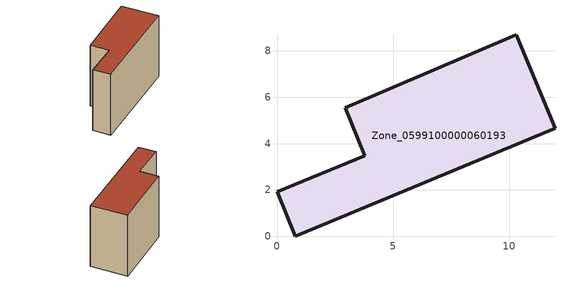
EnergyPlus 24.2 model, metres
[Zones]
Zone_0599100000060193
 floor ground (C_G): 0,1.92 3.78,3.47 2.93,5.53 10.31,8.69 11.97,4.65 0.79,0 z0
 wall outside (C_F): 3.78,3.47 0,1.92 0.79,0 11.97,4.65 10.31,8.69 2.93,5.53 3.78,3.47 z0:7.68
 roof outside (C_R): 10.31,8.69 2.93,5.53 3.78,3.47 0,1.92 0.79,0 11.97,4.65 z7.68
[BUILDING]
Pand.0599100000060193: North Axis=0; Terrain=City; Loads Convergence Tolerance Value=0.04; Temperature Convergence Tolerance Value=0.4; Solar Distribution=FullExterior; Maximum Number of Warmup Days=25; Minimum Number of Warmup Days=1
[Site:Location]
Rotterdam.The.Hague.AP_ZH_NLD Design_Conditions: Latitude=51.96; Longitude=4.45; Time Zone=1; Elevation=-4.5
[SITE:GROUNDTEMPERATURE:BUILDINGSURFACE]
18, 18, 18, 18, 18, 18, 18, 18, 18, 18, 18, 18
[MATERIAL] Thermal Absorptance=0.9; Solar Absorptance=0.7; Visible Absorptance=0.7
Name | Roughness | Thickness | Conductivity | Density | Specific Heat
G.TI.1946 | MediumSmooth | 0.15 | 1 | 540 | 1210
F.TI.1946 | Rough | 0.3 | 0.857143 | 1920 | 840
R.TI.1946 | MediumRough | 0.2 | 0.1 | 1500 | 1000
[CONSTRUCTION]
C_G: G.TI.1946
C_F: F.TI.1946
C_R: R.TI.1946
[ZONE]
Zone_0599100000060193: Type=1; Multiplier=1; Ceiling Height=Autocalculate; Volume=Autocalculate; Floor Area=autocalculate; Part of Total Floor Area=Yes
[ZONEINFILTRATION:DESIGNFLOWRATE]
Infil_Zone_0599100000060193: Zone or ZoneList or Space or SpaceList=Zone_0599100000060193; Schedule=AlwaysOn; Design Flow Rate Calculation Method=Flow/Area; Flow Rate per Floor Area=0.003; Constant Term Coefficient=1; Temperature Term Coefficient=0; Velocity Term Coefficient=0; Velocity Squared Term Coefficient=0
[HVACTEMPLATE:ZONE:IDEALLOADSAIRSYSTEM]
Zone_0599100000060193: Maximum Heating Supply Air Temperature=50; Minimum Cooling Supply Air Temperature=13; Maximum Heating Supply Air Humidity Ratio=0.0156; Minimum Cooling Supply Air Humidity Ratio=0.0077; Heating Limit=NoLimit; Cooling Limit=NoLimit; Dehumidification Control Type=ConstantSensibleHeatRatio; Cooling Sensible Heat Ratio=0.7; Dehumidification Setpoint=60; Humidification Control Type=None; Humidification Setpoint=30; Outdoor Air Method=None; Outdoor Air Flow Rate per Person=0.00944; Outdoor Air Flow Rate per Zone Floor Area=0; Outdoor Air Flow Rate per Zone=0; Demand Controlled Ventilation Type=None; Outdoor Air Economizer Type=NoEconomizer; Heat Recovery Type=None; Sensible Heat Recovery Effectiveness=0.7; Latent Heat Recovery Effectiveness=0.65
[ZONECONTROL:THERMOSTAT]
ThermostatControl_Zone_0599100000060193: Zone or ZoneList=Zone_0599100000060193; Control Type Schedule=DualSetpointControlType; Control 1=Thermostat_Zone_0599100000060193; Temperature Difference Between Cutout And Setpoint=0
[THERMOSTATSETPOINT:DUALSETPOINT]
Thermostat_Zone_0599100000060193: Heating Setpoint Temperature Schedule=HeatingSetpoint_Zone_0599100000060193; Cooling Setpoint Temperature Schedule=CoolingSetpoint_Zone_0599100000060193
[SCHEDULE:COMPACT]
HeatingSetpoint_Zone_0599100000060193: Through: 12/31, For: AllDays, Until: 24:00, 21
CoolingSetpoint_Zone_0599100000060193: Through: 12/31, For: AllDays, Until: 24:00, 24
DualSetpointControlType: Through: 12/31, For: AllDays, Until: 24:00, 4
AlwaysOn: Through: 12/31, For: AllDays, Until: 24:00, 1
